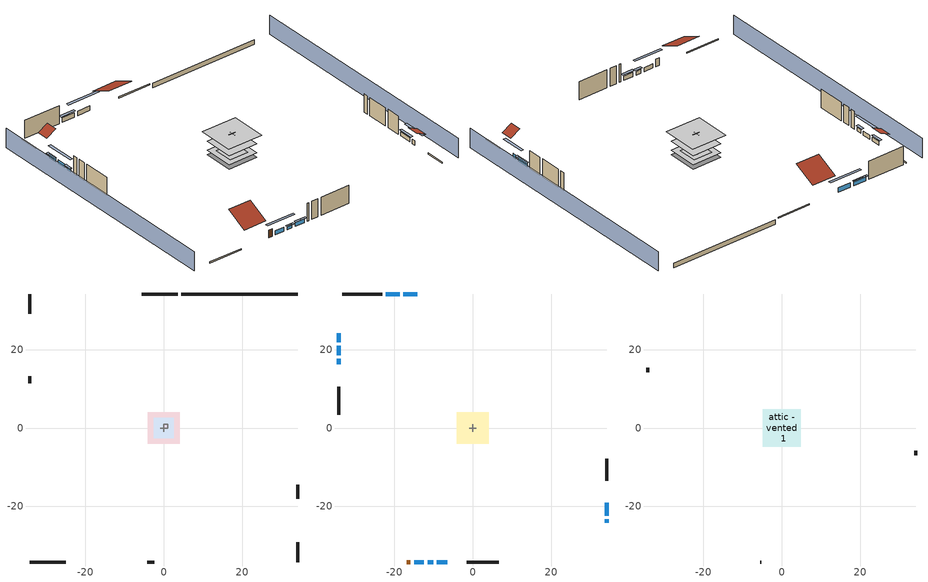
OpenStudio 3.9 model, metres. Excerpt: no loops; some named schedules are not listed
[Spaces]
garage 1
 floor foundation (Slab1 construction): -2.59,-2.59 -2.59,2.59 2.59,2.59 2.59,-2.59 z0
 wall outside (Wall1 construction): 34.21,-18.09 34.21,-14.44 z0.3:5.18
 wall outside (Wall2 construction): -4.26,-34.21 -2.43,-34.21 z0.3:5.18
 wall outside (Wall12 construction): -34.21,13.27 -34.21,11.44 z0.3:5.18
 wall to conditioned space 1 (Wall5 construction Reversed): 0.91,0 -0.91,0 z0.3:5.18
 wall to conditioned space 1 (Wall6 construction Reversed): 0,0.91 0,-0.91 z0.3:5.18
crawlspace - vented 1
 floor foundation (Slab2 construction): -4.05,-4.05 -4.05,4.05 4.05,4.05 4.05,-4.05 z-0.91
 wall outside (RimJoist1 construction): 3.53,34.21 -5.65,34.21 z0.3:0.61
 wall outside (RimJoist2 construction): 34.21,-34.21 34.21,-29.12 z0.3:0.61
 wall outside (RimJoist3 construction): -34.21,-34.21 -25.03,-34.21 z0.3:0.61
 wall outside (RimJoist4 construction): -34.21,34.21 -34.21,29.12 z0.3:0.61
 wall foundation (FoundationWall1 construction): 34.21,34.21 4.46,34.21 z-0.91:0.3
central ac and furnace airloop ret air space
 floor adiabatic (AdiabaticConst): 0,0 0,1 1,1 1,0 z0
 wall adiabatic (AdiabaticConst): 0,1 0,0 1,0 1,1 0,1 z0:1
 ceiling adiabatic (AdiabaticConst): 1,0 1,1 0,1 0,0 z1
conditioned space 1
 floor to crawlspace - vented 1 (Floor1 construction): -4.05,-4.05 -4.05,4.05 4.05,4.05 4.05,-4.05 z0.3
 floor to garage 1 (Floor2 construction): -2.59,-2.59 -2.59,2.59 2.59,2.59 2.59,-2.59 z0.3
 floor adiabatic (AdiabaticFloorConstruction): -4.05,-4.05 -4.05,4.05 4.05,4.05 4.05,-4.05 z2.74
 wall outside (Wall3 construction): -23.15,34.21 -33.28,34.21 z0.3:5.18
 wall outside (Wall4 construction): 34.21,-13.51 34.21,-7.88 z0.3:5.18
 wall outside (Wall7 construction): -1.5,-34.21 6.69,-34.21 z0.3:5.18
 wall outside (Wall8 construction): -34.21,10.51 -34.21,3.33 z0.3:5.18
 wall outside (AdiabaticWallConstruction): -14.14,34.21 -17.72,34.21 / -18.65,34.21 -22.22,34.21 z0.3:1.52; 34.21,-24.2 34.21,-23.29 / -9.14,-34.21 -6.46,-34.21 z0.3:1.49; 34.21,-22.36 34.21,-19.02 z0.3:1.43; -14.98,-34.21 -12.45,-34.21 z0.3:1.4; -11.52,-34.21 -10.07,-34.21 z0.3:1.28; -34.21,20.93 -34.21,18.59 / -34.21,24.2 -34.21,21.86 z0.3:1.34; -34.21,17.66 -34.21,16.25 z0.3:1.25
 wall outside (AdiabaticWallConstruction 1): -16.82,-34.21 -15.91,-34.21 z0.3:2.34
 window (WindowConstruction): -14.14,34.21 -17.72,34.21 z0.3:1.52
 window (WindowConstruction 1): -18.65,34.21 -22.22,34.21 z0.3:1.52
 window (WindowConstruction 2): 34.21,-24.2 34.21,-23.29 z0.3:1.49
 window (WindowConstruction 3): 34.21,-22.36 34.21,-19.02 z0.3:1.43
 window (WindowConstruction 4): -14.98,-34.21 -12.45,-34.21 z0.3:1.4
 window (WindowConstruction 5): -11.52,-34.21 -10.07,-34.21 z0.3:1.28
 window (WindowConstruction 6): -9.14,-34.21 -6.46,-34.21 z0.3:1.49
 window (WindowConstruction 7): -34.21,20.93 -34.21,18.59 z0.3:1.34
 window (WindowConstruction 8): -34.21,17.66 -34.21,16.25 z0.3:1.25
 window (WindowConstruction 9): -34.21,24.2 -34.21,21.86 z0.3:1.34
 door (Door): -16.82,-34.21 -15.91,-34.21 z0.3:2.34
 ceiling adiabatic (AdiabaticFloorConstruction): 4.05,-4.05 4.05,4.05 -4.05,4.05 -4.05,-4.05 z2.74
attic - vented 1
 floor to conditioned space 1 (Floor3 construction Reversed): -4.8,-4.8 -4.8,4.8 4.8,4.8 4.8,-4.8 z5.18
 wall outside (Wall9 construction): 34.21,-6.95 34.21,-5.83 z0.3:5.18
 wall outside (Wall10 construction): -34.21,15.32 -34.21,14.2 z0.3:5.18
 wall outside (Wall11 construction): -5.53,-34.21 -5.19,-34.21 z0.3:5.18
 roof outside (Roof1 construction): -13.21,34.21,5.18 -13.21,28.27,8.15 -6.57,28.27,8.15 -6.57,34.21,5.18
 roof outside (Roof2 construction): 34.21,-25.13,5.18 31.47,-25.13,6.55 31.47,-28.19,6.55 34.21,-28.19,5.18
 roof outside (Roof3 construction): -34.21,25.13,5.18 -31.47,25.13,6.55 -31.47,28.19,6.55 -34.21,28.19,5.18
 roof outside (Roof4 construction): -17.75,-34.21,5.18 -17.75,-28.52,8.02 -24.1,-28.52,8.02 -24.1,-34.21,5.18
shading: -38.78,34.21 -38.78,-34.21 / 38.78,-34.21 38.78,34.21 z0:5.18; -20.46,34.21 -11.4,34.21 -11.4,34.82 -20.46,34.82 z4.27; -22.52,34.21 -18.34,34.21 -18.34,34.82 -22.52,34.82 z1.83; 34.21,-20.54 34.21,-26.94 34.82,-26.94 34.82,-20.54 z4.24; 34.21,-18.72 34.21,-22.66 34.82,-22.66 34.82,-18.72 z1.74; -9.7,-34.21 -17.72,-34.21 -17.72,-34.82 -9.7,-34.82 z4.15; -9.77,-34.21 -11.82,-34.21 -11.82,-34.82 -9.77,-34.82 z1.58; -6.16,-34.21 -9.45,-34.21 -9.45,-34.82 -6.16,-34.82 z1.8; -34.21,15.85 -34.21,23.68 -34.82,23.68 -34.82,15.85 z4.08; -34.21,15.94 -34.21,17.97 -34.82,17.97 -34.82,15.94 z1.55; -34.21,21.56 -34.21,24.51 -34.82,24.51 -34.82,21.56 z1.65
[Site]
Portland Intl Arpt_OR: Latitude {deg}=45.59; Longitude {deg}=-122.6; Time Zone {hr}=-8; Elevation {m}=33; Terrain=Suburbs; Keep Site Location Information=Yes
[Site:GroundTemperature:Shallow]
10.2558, 8.96328, 8.85977, 9.47314, 11.9355, 14.3863, 16.5111, 17.8571, 17.9714, 16.8767, 14.8061, 12.4304
[Site:WaterMainsTemperature]
Calculation Method=Schedule; Temperature Schedule=mains temperature schedule
[Building]
Building 1
[Material] Roughness=Rough
Name | Thickness {m} | Conductivity {W/m-K} | Density {kg/m3} | Specific Heat {J/kg-K} | Thermal Absorptance | Solar Absorptance | Visible Absorptance
asphalt or fiberglass shingles | 0.00635 | 0.162714 | 1121.4 | 1465.45 | 0.9 | 0.85 | 0.85
roof rigid ins | 0.00281632 | 0.029427 | 32.04 | 1214.23 | 0.9 | 0.7 | 0.7
osb sheathing 0.5 in. | 0.0127 | 0.115458 | 512.64 | 1214.23 | 0.9 | 0.6 | 0.6
wood siding | 0.0254 | 0.102417 | 544.68 | 1172.36 | 0.9 | 0.85 | 0.85
osb sheathing 0.5 in. 1 | 0.0127 | 0.115458 | 512.64 | 1214.23 | 0.9 | 0.7 | 0.7
wall stud and cavity | 0.1397 | 0.727959 | 139.0536 | 1170.24 | 0.9 | 0.6 | 0.6
wall stud and cavity 1 | 0.1397 | 0.550994 | 139.0536 | 1170.24 | 0.9 | 0.7 | 0.7
gypsum board | 0.0127 | 0.160291 | 801 | 837.4 | 0.9 | 0.6 | 0.6
osb sheathing 0.5 in. 2; osb sheathing 0.5 in. 3 | 0.0127 | 0.115458 | 512.64 | 1214.23
wall stud and cavity 2 | 0.1397 | 0.335416 | 139.0536 | 1170.24 | 0.9 | 0.7 | 0.7
rim joist stud and cavity | 0.0508 | 0.178688 | 50.32683 | 1063.81 | 0.9 | 0.6 | 0.6
floor stud and cavity | 0.1397 | 0.923637 | 92.3553 | 1139.71 | 0.9 | 0.7 | 0.7
osb sheathing 0.75 in. | 0.01905 | 0.115458 | 512.64 | 1214.23 | 0.9 | 0.7 | 0.7
floor covering | 0.0127 | 0.0433444 | 54.468 | 1339.84 | 0.9 | 0.6 | 0.6
ceiling stud and cavity | 0.1397 | 0.118061 | 65.682 | 1177.47 | 0.9 | 0.7 | 0.7
concrete 4.0 in. | 0.1016 | 1.803125 | 2242.8 | 837.4 | 0.9 | 0.7 | 0.7
concrete 8.0 in. | 0.2032 | 1.803125 | 2242.8 | 837.4 | 0.9 | 0.7 | 0.7
soil 0.5 in. | 0.0127 | 0.8655 | 1842.3 | 418.7 | 0.9 | 0.7 | 0.7
wood siding 1; wood siding 2 | 0.0254 | 0.102417 | 544.68 | 1172.36
wall rigid ins; floor rigid ins | 0.512978 | 0.029427 | 32.04 | 1214.23 | 0.9 | 0.7 | 0.7
wall stud and cavity 3 | 0.0889 | 0.380278 | 52.3479 | 1209.89 | 0.9 | 0.7 | 0.7
door material | 0.04445 | 0.0612267 | 512.64 | 1214.23 | 0.9 | 0.7 | 0.7
floor stud and cavity 1 | 0.1397 | 1.75129 | 37.0049 | 1207.88 | 0.9 | 0.7 | 0.7
wall stud and cavity 4 | 0.0889 | 0.391764 | 83.0341 | 1211.67 | 0.9 | 0.7 | 0.7
furniture material conditioned space 1; furniture material garage 1 | 0.1524 | 0.115458 | 640.8 | 1214.23 | 0.9 | 0.6 | 0.6
[Construction]
Roof1 construction; Roof2 construction; Roof3 construction; Roof4 construction: asphalt or fiberglass shingles, roof rigid ins, osb sheathing 0.5 in.
Wall1 construction; Wall2 construction: wood siding, osb sheathing 0.5 in. 1, wall stud and cavity
Wall3 construction; Wall4 construction: wood siding, osb sheathing 0.5 in. 1, wall stud and cavity 1, gypsum board
Wall5 construction Reversed: gypsum board, wall stud and cavity 2, osb sheathing 0.5 in. 2
Wall6 construction Reversed: gypsum board, wall stud and cavity 2, osb sheathing 0.5 in. 3
Wall7 construction; Wall8 construction: wood siding, osb sheathing 0.5 in. 2, wall stud and cavity 1, gypsum board
Wall9 construction; Wall10 construction; Wall11 construction; Wall12 construction: wood siding, osb sheathing 0.5 in. 2, wall stud and cavity
RimJoist1 construction; RimJoist2 construction; RimJoist3 construction; RimJoist4 construction: wood siding, rim joist stud and cavity
Floor1 construction; Floor2 construction: floor stud and cavity, osb sheathing 0.75 in., floor covering
Floor3 construction Reversed: gypsum board, ceiling stud and cavity
Slab1 construction: concrete 4.0 in.
FoundationWall1 construction: concrete 8.0 in.
Slab2 construction: soil 0.5 in.
WindowConstruction; WindowConstruction 1; WindowConstruction 2; WindowConstruction 3; WindowConstruction 4; WindowConstruction 5; WindowConstruction 6; WindowConstruction 7; WindowConstruction 8; WindowConstruction 9: WindowMaterial
AdiabaticWallConstruction: wood siding 1, wall rigid ins, wall stud and cavity 3, gypsum board
Door: door material
AdiabaticWallConstruction 1: wood siding 2, wall rigid ins, wall stud and cavity 3, gypsum board
AdiabaticFloorConstruction: floor stud and cavity 1, floor rigid ins, osb sheathing 0.75 in., floor covering
PartitionWallConstruction: gypsum board, wall stud and cavity 4, gypsum board
furniture construction conditioned space 1: furniture material conditioned space 1
furniture construction garage 1: furniture material garage 1
AdiabaticConst: Adiabatic
[WindowMaterial:SimpleGlazingSystem]
WindowMaterial: U-Factor {W/m2-K}=4.76952; Solar Heat Gain Coefficient=0.63
[Material:NoMass]
Adiabatic: Roughness=Rough; Thermal Resistance {m2-K/W}=176.1
[ThermalZone] Multiplier=1; Use Ideal Air Loads=No
Name | Volume {m3} | Thermostat
conditioned space | 384.656 | conditioned space temperature setpoint
attic - vented | 66.0439
garage | 65.242
crawlspace - vented | 79.8535
central ac and furnace airloop ret air zone | 1
[Sizing:Zone] Zone Cooling Design Supply Air Temperature Input Method=SupplyAirTemperature; Zone Cooling Design Supply Air Temperature {C}=14; Zone Cooling Design Supply Air Temperature Difference {deltaC}=11.11; Zone Heating Design Supply Air Temperature Input Method=SupplyAirTemperature; Zone Heating Design Supply Air Temperature {C}=40; Zone Heating Design Supply Air Temperature Difference {deltaC}=11.11; Zone Cooling Design Supply Air Humidity Ratio {kg-H2O/kg-air}=0.0085; Zone Heating Design Supply Air Humidity Ratio {kg-H2O/kg-air}=0.008; Cooling Design Air Flow Method=DesignDay; Heating Design Air Flow Method=DesignDay; Account for Dedicated Outdoor Air System=No; Dedicated Outdoor Air System Control Strategy=NeutralSupplyAir; Dedicated Outdoor Air Low Setpoint Temperature for Design {C}=autosize; Dedicated Outdoor Air High Setpoint Temperature for Design {C}=autosize; Zone Load Sizing Method=Sensible Load Only No Latent Load; Zone Latent Cooling Design Supply Air Humidity Ratio Input Method=HumidityRatioDifference; Zone Cooling Design Supply Air Humidity Ratio Difference {kgWater/kgDryAir}=0.005; Zone Latent Heating Design Supply Air Humidity Ratio Input Method=HumidityRatioDifference; Zone Humidification Design Supply Air Humidity Ratio Difference {kgWater/kgDryAir}=0.005; Sizing Option=Coincident
attic - vented; garage; crawlspace - vented; central ac and furnace airloop ret air zone
[Space]
Name | Thermal Zone | Volume {m3}
conditioned space 1 | conditioned space | 384.656
attic - vented 1 | attic - vented | 66.0439
garage 1 | garage | 65.242
crawlspace - vented 1 | crawlspace - vented | 79.8535
central ac and furnace airloop ret air space | central ac and furnace airloop ret air zone
[ThermostatSetpoint:DualSetpoint]
conditioned space temperature setpoint: Heating Setpoint Temperature Schedule=heating setpoint; Cooling Setpoint Temperature Schedule=cooling setpoint; Temperature Difference Between Cutout And Setpoint {deltaC}=0
[Foundation:Kiva] Wall Depth Below Slab {m}=0.2032
Name | Initial Indoor Air Temperature {C} | Wall Height Above Grade {m}
Foundation Kiva 1 | 13.4258 | 0.1016
Foundation Kiva 2 | 8.24991 | 0.3048
[Foundation:Kiva:Settings]
Soil Conductivity {W/m-K}=0.8655; Soil Density {kg/m3}=1842.3; Soil Specific Heat {J/kg-K}=418.7; Ground Solar Absorptivity=0.9; Ground Thermal Absorptivity=0.9; Ground Surface Roughness {m}=0.03; Far-Field Width {m}=40; Deep-Ground Boundary Condition=ZeroFlux; Deep-Ground Depth {m}=40; Minimum Cell Dimension {m}=0.2; Maximum Cell Growth Coefficient=3; Simulation Timestep=Timestep
[SurfaceProperty:ExposedFoundationPerimeter] Exposed Perimeter Calculation Method=TotalExposedPerimeter
Name | Total Exposed Perimeter {m}
Slab1 | 14.6304
Slab2 | 29.74848
[SurfaceProperty:IncidentSolarMultiplier] Incident Solar Multiplier=1; Incident Solar Multiplier Schedule=trans schedule winter=0.85 summer=0.7
Window1; Window2; Window3; Window4; Window5; Window6; Window7; Window8; Window9; Window10
[InternalMass:Definition] Design Level Calculation Method=SurfaceArea
Name | Construction | Surface Area {m2}
partition wall mass | PartitionWallConstruction | 157.749
furniture mass conditioned space 1 | furniture construction conditioned space 1 | 63.09974
furniture mass garage 1 | furniture construction garage 1 | 2.67561
[InternalMass] Multiplier=1
Name | Internal Mass Definition | Space or SpaceType
partition wall mass | partition wall mass | conditioned space 1
furniture mass conditioned space 1 | furniture mass conditioned space 1 | conditioned space 1
furniture mass garage 1 | furniture mass garage 1 | garage 1
[Fan:SystemModel]
central ac and furnace supply fan: Availability Schedule=Always On Discrete; Design Maximum Air Flow Rate {m3/s}=0.860832; Speed Control Method=Discrete; Electric Power Minimum Flow Rate Fraction=0.2; Design Pressure Rise {Pa}=500; Motor Efficiency=1; Motor In Air Stream Fraction=1; Design Electric Power Consumption {W}=autosize; Design Power Sizing Method=PowerPerFlow; Electric Power Per Unit Flow Rate {W/(m3/s)}=1059.44; Electric Power Per Unit Flow Rate Per Unit Pressure {W-s/m3-Pa}=1.66667; Fan Total Efficiency=0.7; Motor Loss Radiative Fraction=0; Speed Flow Fraction 1=0.88542; Speed Electric Power Fraction 1=0.69413; Speed Flow Fraction 2=1; Speed Electric Power Fraction 2=1
[EnergyManagementSystem:Sensor]
Name | Output Variable or Output Meter Index Key | Output Variable or Output Meter
central_ac_and_furnace_supply_fan_s; central_ac_and_furnace_supply_fan_s_1 | central ac and furnace supply fan | Fan Electricity Energy
water_heater_T_set | water heater setpoint | Schedule Value
out_pb_s |  | Site Outdoor Air Barometric Pressure
out_wt_s |  | Site Outdoor Air Humidity Ratio
site_vw_s |  | Site Wind Speed
cool_season | cooling season schedule | Schedule Value
central_ac_and_furnace_airloop_Fan_RTF_s | central ac and furnace supply fan | Fan Runtime Fraction Speed 1
central_ac_and_furnace_airloop_Fan_RTF_s_1 | central ac and furnace supply fan | Fan Runtime Fraction Speed 2
central_ac_and_furnace_airloop_AH_MFR_s | Node 7 | System Node Mass Flow Rate
central_ac_and_furnace_airloop_AH_VFR_s | Node 7 | System Node Current Density Volume Flow Rate
central_ac_and_furnace_airloop_AH_Tout_s | Node 7 | System Node Temperature
central_ac_and_furnace_airloop_AH_Wout_s | Node 7 | System Node Humidity Ratio
central_ac_and_furnace_airloop_RA_T_s | Node 10 | System Node Temperature
central_ac_and_furnace_airloop_Ra_W_s | Node 10 | System Node Humidity Ratio
central_ac_and_furnace_airloop_0_DZ_T_s | crawlspace - vented | Zone Air Temperature
central_ac_and_furnace_airloop_0_DZ_W_s | crawlspace - vented | Zone Mean Air Humidity Ratio
natural_vent_s | natural vent schedule | Schedule Value
htg_sp_s | heating setpoint | Schedule Value
clg_sp_s | cooling setpoint | Schedule Value
mech_vent_range_fan_0_sch_s | mech vent range fan 0 schedule | Schedule Value
mech_vent_bath_fan_0_sch_s | mech vent bath fan 0 schedule | Schedule Value
clothes_dryer_exhaust_0_sch_s | clothes_dryer | Schedule Value
htg_load_cond |  | Heating:EnergyTransfer:Zone:CONDITIONED SPACE
clg_load_cond |  | Cooling:EnergyTransfer:Zone:CONDITIONED SPACE
htg_load_duct |  | Heating:EnergyTransfer:Zone:CENTRAL AC AND FURNACE AIRLOOP RET AIR ZONE
clg_load_duct |  | Cooling:EnergyTransfer:Zone:CENTRAL AC AND FURNACE AIRLOOP RET AIR ZONE
s_conv | Floor1 | Surface Inside Face Convection Heat Gain Energy
s_ig | Floor1 | Surface Inside Face Internal Gains Radiation Heat Gain Energy
s_sol | Floor1 | Surface Inside Face Solar Radiation Heat Gain Energy
s_lgt | Floor1 | Surface Inside Face Lights Radiation Heat Gain Energy
s_surf | Floor1 | Surface Inside Face Net Surface Thermal Radiation Heat Gain Energy
s_conv_1 | Floor2 | Surface Inside Face Convection Heat Gain Energy
s_ig_1 | Floor2 | Surface Inside Face Internal Gains Radiation Heat Gain Energy
s_sol_1 | Floor2 | Surface Inside Face Solar Radiation Heat Gain Energy
s_lgt_1 | Floor2 | Surface Inside Face Lights Radiation Heat Gain Energy
s_surf_1 | Floor2 | Surface Inside Face Net Surface Thermal Radiation Heat Gain Energy
s_conv_2 | Floor3 | Surface Inside Face Convection Heat Gain Energy
s_ig_2 | Floor3 | Surface Inside Face Internal Gains Radiation Heat Gain Energy
s_sol_2 | Floor3 | Surface Inside Face Solar Radiation Heat Gain Energy
s_lgt_2 | Floor3 | Surface Inside Face Lights Radiation Heat Gain Energy
s_surf_2 | Floor3 | Surface Inside Face Net Surface Thermal Radiation Heat Gain Energy
s_conv_3 | inferred conditioned ceiling | Surface Inside Face Convection Heat Gain Energy
s_ig_3 | inferred conditioned ceiling | Surface Inside Face Internal Gains Radiation Heat Gain Energy
[OtherEquipment:Definition] Design Level Calculation Method=EquipmentLevel
Name | Design Level {W} | Fraction Latent | Fraction Radiant | Fraction Lost
water heater sens; central ac and furnace airloop_0 SupSensLkToCond; central ac and furnace airloop_0 SupCondToLv; central ac and furnace airloop_0 RetCondToRP; central ac and furnace airloop_0 RetSensLkToRP; central ac and furnace airloop_0 SupCondToDZ; central ac and furnace airloop_0 RetCondToDZ; central ac and furnace airloop_0 SupSensLkToDZ; mech vent house fan sensible load | 0 | 0 | 0 | 0
water heater lat; central ac and furnace airloop_0 SupLatLkToCond; central ac and furnace airloop_0 RetLatLkToRP; central ac and furnace airloop_0 SupLatLkToDZ; mech vent house fan latent load | 0 | 1 | 0 | 0
water heater energy adjustment1 | 0.01 | 0 | 0 | 1
clothes dryer 2 | 3940.93 | 0.015 | 0.081 | 0.85
cooking range 2 | 0 | 0.08 | 0.432 | 0.2
general water use sensible | -79.8895 | 0 | 0.6 | 0
general water use latent | 81.0615 | 1 | 0 | 0
[OtherEquipment]
Name | Other Equipment Definition | Space or SpaceType | Schedule | Fuel Type
water heater sens | water heater sens | conditioned space 1 | Always On Discrete
water heater lat | water heater lat | conditioned space 1 | Always On Discrete
water heater energy adjustment1 | water heater energy adjustment1 | conditioned space 1 | Always On Discrete | Electricity
clothes dryer 1 | clothes dryer 2 | conditioned space 1 | clothes_dryer | NaturalGas
cooking range 1 | cooking range 2 | conditioned space 1 | cooking_range | Electricity
general water use sensible | general water use sensible | conditioned space 1 | general water use schedule
general water use latent | general water use latent | conditioned space 1 | general water use schedule
central ac and furnace airloop_0 SupSensLkToCond | central ac and furnace airloop_0 SupSensLkToCond | conditioned space 1 | Always On Discrete
central ac and furnace airloop_0 SupLatLkToCond | central ac and furnace airloop_0 SupLatLkToCond | conditioned space 1 | Always On Discrete
central ac and furnace airloop_0 SupCondToLv | central ac and furnace airloop_0 SupCondToLv | conditioned space 1 | Always On Discrete
central ac and furnace airloop_0 RetCondToRP | central ac and furnace airloop_0 RetCondToRP | central ac and furnace airloop ret air space | Always On Discrete
central ac and furnace airloop_0 RetSensLkToRP | central ac and furnace airloop_0 RetSensLkToRP | central ac and furnace airloop ret air space | Always On Discrete
central ac and furnace airloop_0 RetLatLkToRP | central ac and furnace airloop_0 RetLatLkToRP | central ac and furnace airloop ret air space | Always On Discrete
central ac and furnace airloop_0 SupCondToDZ | central ac and furnace airloop_0 SupCondToDZ | crawlspace - vented 1 | Always On Discrete
central ac and furnace airloop_0 RetCondToDZ | central ac and furnace airloop_0 RetCondToDZ | crawlspace - vented 1 | Always On Discrete
central ac and furnace airloop_0 SupSensLkToDZ | central ac and furnace airloop_0 SupSensLkToDZ | crawlspace - vented 1 | Always On Discrete
central ac and furnace airloop_0 SupLatLkToDZ | central ac and furnace airloop_0 SupLatLkToDZ | crawlspace - vented 1 | Always On Discrete
mech vent house fan sensible load | mech vent house fan sensible load | conditioned space 1 | Always On Discrete
mech vent house fan latent load | mech vent house fan latent load | conditioned space 1 | Always On Discrete
[ElectricEquipment:Definition] Design Level Calculation Method=EquipmentLevel
Name | Design Level {W} | Fraction Latent | Fraction Radiant | Fraction Lost
clothes washer | 129.351 | 0.03 | 0.162 | 0.7
clothes dryer | 296.641 | 0.015 | 0.081 | 0.85
fridge | 52.0548 | 0 | 0.6 | 0
cooking range | 976.37 | 0.08 | 0.432 | 0.2
misc tv | 314.235 | 0 | 0.6 | 0
misc plug loads | 206.743 | 0.021 | 0.558 | 0.049
whole house fan; mech vent house fan | 0 | 0 | 0 | 1
mech vent house fan cfis | 0 | 0 | 0 | 0
mech vent range fan 0; mech vent bath fan 0 | 30 | 0 | 0 | 1
[ElectricEquipment] Space or SpaceType=conditioned space 1
Name | Electric Equipment Definition | Schedule
clothes washer | clothes washer | clothes_washer
clothes dryer | clothes dryer | clothes_dryer
fridge | fridge | fridge schedule
cooking range | cooking range | cooking_range
misc tv | misc tv | plug_loads_tv
misc plug loads | misc plug loads | plug_loads_other
whole house fan | whole house fan | Always On Discrete
mech vent house fan | mech vent house fan | mech vent house fan schedule
mech vent house fan cfis | mech vent house fan cfis | mech vent house fan cfis schedule
mech vent range fan 0 | mech vent range fan 0 | mech vent range fan 0 schedule
mech vent bath fan 0 | mech vent bath fan 0 | mech vent bath fan 0 schedule
[WaterUse:Equipment:Definition]
clothes washer: Peak Flow Rate {m3/s}=2.11828e-06
[Lights:Definition] Design Level Calculation Method=LightingLevel; Fraction Radiant=0.6; Fraction Visible=0.2; Return Air Fraction=0
Name | Lighting Level {W}
interior lighting | 287.818
garage lighting | 10.0903
[Lights] Fraction Replaceable=1
Name | Lights Definition | Space or SpaceType | Schedule
interior lighting | interior lighting | conditioned space 1 | lighting_interior
garage lighting | garage lighting | garage 1 | lighting_garage
[Exterior:Lights:Definition]
exterior lighting: Design Level {W}=7.09205
[Exterior:Lights]
exterior lighting: Exterior Lights Definition=exterior lighting; Schedule=exterior lighting schedule
[People:Definition]
occupants: Number of People Calculation Method=People; Number of People {people}=4; Fraction Radiant=0.314171; Sensible Heat Fraction=0.56303; Carbon Dioxide Generation Rate {m3/s-W}=0; Enable ASHRAE 55 Comfort Warnings=No; Mean Radiant Temperature Calculation Type=EnclosureAveraged
[People]
occupants: People Definition=occupants; Space or SpaceType=conditioned space 1; Number of People Schedule=occupants; Activity Level Schedule=occupants activity schedule; Multiplier=1
[ZoneMixing] Schedule=Always On Continuous; Design Flow Rate Calculation Method=Flow/Zone; Design Flow Rate {m3/s}=0
Name | Zone or Space | Source Zone or Space
central ac and furnace airloop_0 ZoneMixDZToCond mix | conditioned space | crawlspace - vented
central ac and furnace airloop_0 ZoneMixCondToDZ mix | crawlspace - vented | conditioned space
whole house fan mix | attic - vented | conditioned space
[SpaceInfiltration:DesignFlowRate] Schedule=Always On Discrete
Name | Space or SpaceType | Design Flow Rate Calculation Method | Design Flow Rate {m3/s} | Air Changes per Hour {1/hr} | Constant Term Coefficient | Temperature Term Coefficient | Velocity Term Coefficient | Velocity Squared Term Coefficient
natural vent flow; whole house fan flow; infil flow | conditioned space 1 | Flow/Space | 0
infil crawlspace - vented 1 | crawlspace - vented 1 | AirChanges/Hour |  | 2.6013 | 1 | 0 | 0 | 0
crawlspace_vented 1 duct leakage imbalance infil flow | crawlspace - vented 1 | Flow/Space | 0
[SpaceInfiltration:EffectiveLeakageArea] Schedule=Always On Discrete
Name | Space or SpaceType | Effective Air Leakage Area {cm2} | Stack Coefficient | Wind Coefficient
infil garage 1 | garage 1 | 339.796 | 0.000129147 | 4.64657e-05
infil attic - vented 1 | attic - vented 1 | 3074.78 | 0.000149348 | 4.23702e-05
